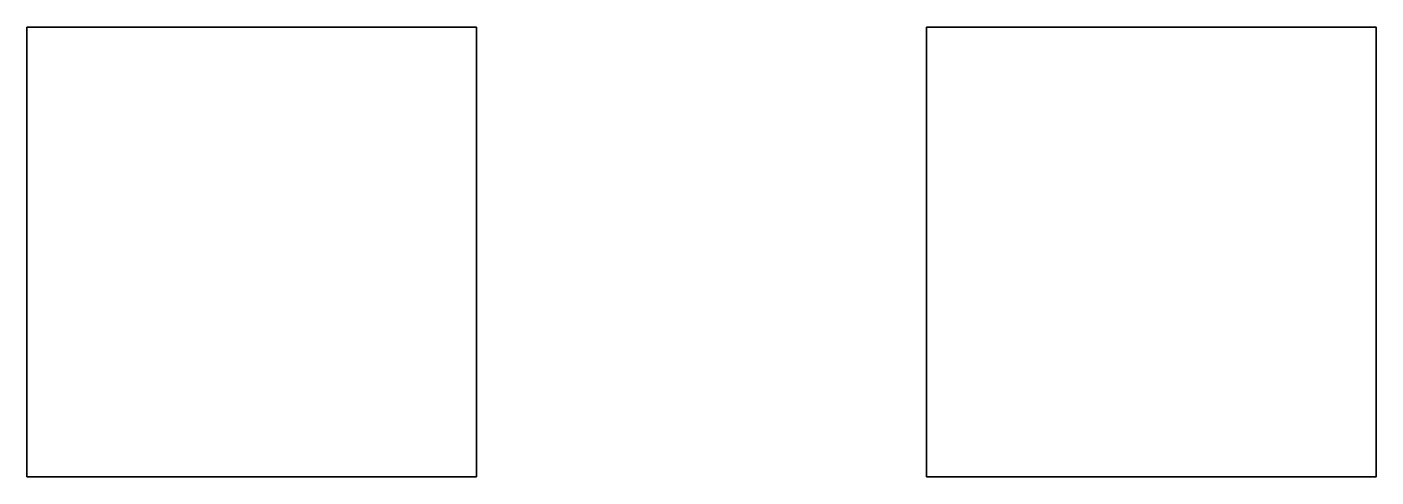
# Model space of a CAD drawing. Header units: millimetres. Extents: x -1.5 to 3, y -2.9 to 9.9.
# Drawn here: x 0 to 3, y 8.88 to 9.88 of the extents above; entities that cross this region are included whole.
import ezdxf

# ---------------------------------------------------------------- set-up
doc = ezdxf.new("R2010")
doc.units = ezdxf.units.MM

msp = doc.modelspace()

# ---------------------------------------------------------------- linework, layer by layer
for points in [[(0, 9.88, -0.14), (0, 8.88, -0.14), (0, 8.88, 0.86), (0, 9.88, 0.86)], [(1, 9.88, 0.86), (1, 9.88, -0.14), (0, 9.88, -0.14), (0, 9.88, 0.86)], [(1, 9.88, -0.14), (1, 8.88, -0.14), (0, 8.88, -0.14), (0, 9.88, -0.14)], [(0, 9.88, 0.86), (0, 8.88, 0.86), (1, 8.88, 0.86), (1, 9.88, 0.86)], [(1, 8.88, 0.86), (1, 8.88, -0.14), (1, 9.88, -0.14), (1, 9.88, 0.86)], [(2, 9.88, -0.14), (2, 8.88, -0.14), (3, 8.88, -0.14), (3, 9.88, -0.14)], [(3, 9.88, -0.14), (3, 8.88, -0.14), (2, 8.88, -0.14), (2, 9.88, -0.14)], [(0, 8.88, 0.86), (0, 8.88, -0.14), (1, 8.88, -0.14), (1, 8.88, 0.86)]]:
    msp.add_3dface(points)

doc.saveas('drawing.dxf')
